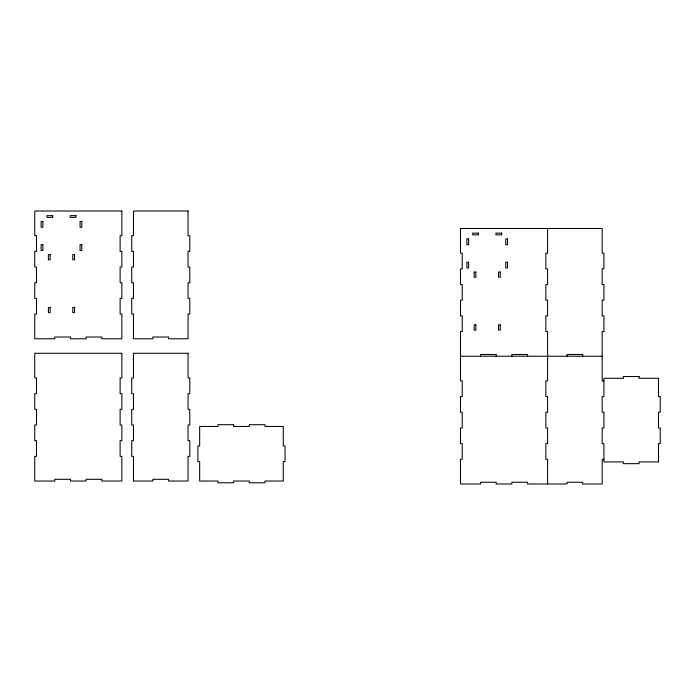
<?xml version="1.0" encoding="UTF-8"?>
<svg xmlns="http://www.w3.org/2000/svg" width="695" height="695" viewBox="0 0 695 695"><rect width="100%" height="100%" fill="white"/><g stroke="black" fill="none" stroke-linecap="round" stroke-linejoin="round"><path stroke-width="1.04" d="M460.49 356.231L602.183 356.231M603.92 380.912L602.183 380.912L602.183 331.558L603.92 331.558L603.92 315.878L602.183 315.878L602.183 300.197L603.92 300.197L603.92 284.516L602.183 284.516L602.183 268.843L603.92 268.843L603.92 253.162L602.183 253.162L602.183 228.481L460.49 228.481L460.49 253.162L462.236 253.162L462.236 268.843L460.49 268.843L460.49 284.516L462.236 284.516L462.236 300.197L460.49 300.197L460.49 315.878L462.236 315.878L462.236 331.558L460.49 331.558L460.49 380.912L462.236 380.912L462.236 396.593L460.49 396.593L460.49 412.274L462.236 412.274L462.236 427.946L460.49 427.946L460.49 443.627L462.236 443.627L462.236 459.308L460.49 459.308L460.49 483.989L480.523 483.989L480.523 482.243L496.204 482.243L496.204 483.989L511.885 483.989L511.885 482.243L527.557 482.243L527.557 483.989L567.051 483.989L567.051 482.243L582.723 482.243L582.723 483.989L602.183 483.989L602.183 459.308L603.92 459.308M582.723 356.231L582.723 354.493L567.051 354.493L567.051 356.231M547.599 228.481L547.599 253.162L545.853 253.162L545.853 268.843L547.599 268.843L547.599 284.516L545.853 284.516L545.853 300.197L547.599 300.197L547.599 315.878L545.853 315.878L545.853 331.558L547.599 331.558L547.599 380.912L545.853 380.912L545.853 396.593L547.599 396.593L547.599 412.274L545.853 412.274L545.853 427.946L547.599 427.946L547.599 443.627L545.853 443.627L545.853 459.308L547.599 459.308L547.599 483.989M527.557 356.231L527.557 354.493L511.885 354.493L511.885 356.231M496.204 356.231L496.204 354.493L480.523 354.493L480.523 356.231M121.851 211.011L34.75 211.011L34.75 235.692L36.496 235.692L36.496 251.373L34.75 251.373L34.75 267.054L36.496 267.054L36.496 282.726L34.75 282.726L34.75 298.407L36.496 298.407L36.496 314.088L34.75 314.088L34.75 338.769L54.783 338.769L54.783 337.023L70.464 337.023L70.464 338.769L86.145 338.769L86.145 337.023L101.818 337.023L101.818 338.769L121.851 338.769L121.851 314.088L120.113 314.088L120.113 298.407L121.851 298.407L121.851 282.726L120.113 282.726L120.113 267.054L121.851 267.054L121.851 251.373L120.113 251.373L120.113 235.692L121.851 235.692L121.851 211.011M188.05 211.011L133.466 211.011L133.466 235.692L131.729 235.692L131.729 251.373L133.466 251.373L133.466 267.054L131.729 267.054L131.729 282.726L133.466 282.726L133.466 298.407L131.729 298.407L131.729 314.088L133.466 314.088L133.466 338.769L152.926 338.769L152.926 337.023L168.598 337.023L168.598 338.769L188.05 338.769L188.05 314.088L189.796 314.088L189.796 298.407L188.05 298.407L188.05 282.726L189.796 282.726L189.796 267.054L188.05 267.054L188.05 251.373L189.796 251.373L189.796 235.692L188.05 235.692L188.05 211.011M52.751 215.659L46.947 215.659L46.947 217.396L52.751 217.396L52.751 215.659M75.981 215.659L70.169 215.659L70.169 217.396L75.981 217.396L75.981 215.659M42.882 221.462L41.135 221.462L41.135 227.274L42.882 227.274L42.882 221.462M81.784 221.462L80.047 221.462L80.047 227.274L81.784 227.274L81.784 221.462M478.49 233.129L472.687 233.129L472.687 234.867L478.49 234.867L478.49 233.129M501.721 233.129L495.909 233.129L495.909 234.867L501.721 234.867L501.721 233.129M468.621 238.932L466.875 238.932L466.875 244.744L468.621 244.744L468.621 238.932M507.524 238.932L505.786 238.932L505.786 244.744L507.524 244.744L507.524 238.932M42.882 244.692L41.135 244.692L41.135 250.495L42.882 250.495L42.882 244.692M81.784 244.692L80.047 244.692L80.047 250.495L81.784 250.495L81.784 244.692M50.136 254.561L48.398 254.561L48.398 259.791L50.136 259.791L50.136 254.561M74.53 254.561L72.784 254.561L72.784 259.791L74.53 259.791L74.53 254.561M468.621 262.163L466.875 262.163L466.875 267.966L468.621 267.966L468.621 262.163M507.524 262.163L505.786 262.163L505.786 267.966L507.524 267.966L507.524 262.163M475.875 272.032L474.138 272.032L474.138 277.262L475.875 277.262L475.875 272.032M500.27 272.032L498.524 272.032L498.524 277.262L500.27 277.262L500.27 272.032M50.136 307.407L48.398 307.407L48.398 312.637L50.136 312.637L50.136 307.407M74.53 307.407L72.784 307.407L72.784 312.637L74.53 312.637L74.53 307.407M475.875 324.878L474.138 324.878L474.138 330.099L475.875 330.099L475.875 324.878M500.27 324.878L498.524 324.878L498.524 330.099L500.27 330.099L500.27 324.878M121.851 353.286L34.75 353.286L34.75 377.958L36.496 377.958L36.496 393.639L34.75 393.639L34.75 409.32L36.496 409.32L36.496 425.001L34.75 425.001L34.75 440.673L36.496 440.673L36.496 456.354L34.75 456.354L34.75 481.036L54.783 481.036L54.783 479.298L70.464 479.298L70.464 481.036L86.145 481.036L86.145 479.298L101.818 479.298L101.818 481.036L121.851 481.036L121.851 456.354L120.113 456.354L120.113 440.673L121.851 440.673L121.851 425.001L120.113 425.001L120.113 409.32L121.851 409.32L121.851 393.639L120.113 393.639L120.113 377.958L121.851 377.958L121.851 353.286M188.05 353.286L133.466 353.286L133.466 377.958L131.729 377.958L131.729 393.639L133.466 393.639L133.466 409.32L131.729 409.32L131.729 425.001L133.466 425.001L133.466 440.673L131.729 440.673L131.729 456.354L133.466 456.354L133.466 481.036L152.926 481.036L152.926 479.298L168.598 479.298L168.598 481.036L188.05 481.036L188.05 456.354L189.796 456.354L189.796 440.673L188.05 440.673L188.05 425.001L189.796 425.001L189.796 409.32L188.05 409.32L188.05 393.639L189.796 393.639L189.796 377.958L188.05 377.958L188.05 353.286M639.053 376.56L623.372 376.56L623.372 378.297L603.92 378.297L603.92 396.593L602.183 396.593L602.183 412.274L603.92 412.274L603.92 427.946L602.183 427.946L602.183 443.627L603.92 443.627L603.92 461.923L623.372 461.923L623.372 463.661L639.053 463.661L639.053 461.923L658.504 461.923L658.504 443.627L660.25 443.627L660.25 427.946L658.504 427.946L658.504 412.274L660.25 412.274L660.25 396.593L658.504 396.593L658.504 378.297L639.053 378.297L639.053 376.56M233.642 424.706L217.961 424.706L217.961 426.452L199.665 426.452L199.665 445.903L197.927 445.903L197.927 461.584L199.665 461.584L199.665 481.036L217.961 481.036L217.961 482.782L233.642 482.782L233.642 481.036L249.314 481.036L249.314 482.782L264.995 482.782L264.995 481.036L283.291 481.036L283.291 461.584L285.028 461.584L285.028 445.903L283.291 445.903L283.291 426.452L264.995 426.452L264.995 424.706L249.314 424.706L249.314 426.452L233.642 426.452L233.642 424.706"/></g></svg>
